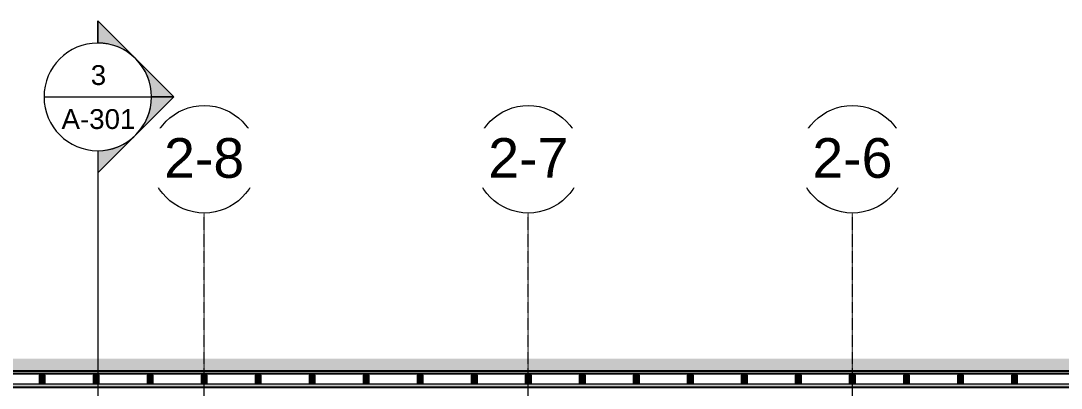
# Model space of a CAD drawing. Header units: inches. Extents: x -23227 to -2744, y -314 to 853.
# Drawn here: x -5270 to -4340, y 333 to 661 of the extents above; entities that cross this region are included whole.
import ezdxf

# ---------------------------------------------------------------- set-up
doc = ezdxf.new("R2010")
doc.units = ezdxf.units.IN
doc.header["$MEASUREMENT"] = 0
doc.linetypes.add('Grid Line 1_2_', pattern=[0.875, 0.5, -0.125, 0.125, -0.125])
for name, color, linetype, lineweight in [('A-GLAZ-CWMG', 51, 'Continuous', 9), ('A-ROOF', 132, 'Continuous', 9), ('G-ANNO-SYMB', 111, 'Continuous', 9), ('S-BEAM', 12, 'Continuous', 9), ('S-GRID', 1, 'Continuous', 9), ('S-GRID-IDEN', 1, 'Continuous', 9)]:
    doc.layers.add(name, color=color, linetype=linetype, lineweight=lineweight)
doc.styles.add('Arial_1', font='arial.ttf', dxfattribs={"height": 35.407186})
doc.styles.add('Arial_2', font='arial.ttf', dxfattribs={"height": 17.703593})

# ---------------------------------------------------------------- blocks, each defined once
blk = doc.blocks.new('Rectangular Mullion - Profile_Polycarbonate_Upper and left-1114459-Section 22')
at = {"layer": 'A-GLAZ-CWMG'}
for points in [[(24497.73, 334.01), (26277.77, 334.01), (26277.77, 336.84), (22782.51, 336.84), (22782.51, 334.01), (24428.61, 334.01)], [(26277.77, 333.47), (26277.77, 334.01), (22782.51, 334.01), (22782.51, 333.47), (26277.46, 333.47)], [(26277.46, 333.22), (26277.77, 333.22), (26277.77, 333.47), (22782.51, 333.47), (22782.51, 333.22), (26260.18, 333.22)]]:
    blk.add_hatch(color=256, dxfattribs=at).paths.add_polyline_path(points, flags=0)
for p, q in [((26277.77, 336.84), (22782.51, 336.84)), ((26277.77, 334.01), (22782.51, 334.01)), ((26277.77, 333.47), (22782.51, 333.47))]:
    blk.add_line(p, q, dxfattribs=at)
blk = doc.blocks.new('Dimension Lumber - 5_5 x 7_5 Glulam-1238720-Section 22')
at = {"layer": 'S-BEAM'}
for points in [[(26273.14, 344.9), (26273.14, 344.98), (26267.64, 344.9)], [(26267.64, 337.39), (26273.14, 337.39), (26273.14, 344.9), (26267.64, 344.9), (26267.64, 340.19)]]:
    blk.add_hatch(color=256, dxfattribs=at).paths.add_polyline_path(points, flags=0)
at = {"layer": 'S-BEAM', "lineweight": 15}
for p, q in [((26273.14, 344.9), (26267.64, 344.9)), ((26267.64, 344.9), (26267.64, 337.39)), ((26273.14, 337.39), (26273.14, 344.9)), ((26267.64, 337.39), (26273.14, 337.39))]:
    blk.add_line(p, q, dxfattribs=at)
blk = doc.blocks.new('Dimension Lumber - 5_5 x 7_5 Glulam-V224-Section 22')
at = {"layer": 'S-BEAM'}
blk.add_hatch(color=256, dxfattribs=at).paths.add_polyline_path([(25736.89, 337.39), (25742.39, 337.39), (25742.39, 344.9), (25736.89, 344.9)], flags=0)
at = {"layer": 'S-BEAM', "lineweight": 15}
for p, q in [((25742.39, 344.9), (25736.89, 344.9)), ((25736.89, 344.9), (25736.89, 337.39)), ((25742.39, 337.39), (25742.39, 344.9)), ((25736.89, 337.39), (25742.39, 337.39))]:
    blk.add_line(p, q, dxfattribs=at)
blk = doc.blocks.new('Grid - Grid Head - Circle-14747-Section 22')
at = {"layer": 'S-GRID-IDEN'}
blk.add_circle((23085.89, 537.49), 48, dxfattribs=at)
blk = doc.blocks.new('Section - Section Head - Filled-1526-Section 22')
at = {"layer": 'G-ANNO-SYMB'}
h = blk.add_hatch(color=256, dxfattribs=at)
edge = h.paths.add_edge_path(flags=0)
edge.add_arc((24148.84, 593.16), 48.06, 47.9216, 90)
edge.add_line((24148.84, 641.22), (24148.84, 661.04))
edge.add_line((24148.84, 661.04), (24181.04, 628.83))
h = blk.add_hatch(color=256, dxfattribs=at)
edge = h.paths.add_edge_path(flags=0)
edge.add_line((24182.78, 627.1), (24216.72, 593.16))
edge.add_line((24216.72, 593.16), (24196.84, 593.16))
edge.add_arc((24148.84, 593.16), 48, 0, 45)
h = blk.add_hatch(color=256, dxfattribs=at)
edge = h.paths.add_edge_path(flags=0)
edge.add_arc((24148.84, 593.16), 48, 315, 360)
edge.add_line((24196.84, 593.16), (24216.72, 593.16))
edge.add_line((24216.72, 593.16), (24182.78, 559.22))
h = blk.add_hatch(color=256, dxfattribs=at)
edge = h.paths.add_edge_path(flags=0)
edge.add_line((24181.04, 557.48), (24148.84, 525.27))
edge.add_line((24148.84, 525.27), (24148.84, 545.09))
edge.add_arc((24148.84, 593.16), 48.06, 270, 312.0784)
for p, q in [((24216.72, 593.16), (24148.84, 661.04)), ((24148.84, 641.16), (24148.84, 661.04)), ((24181.04, 628.83), (24148.84, 661.04)), ((24148.84, 661.04), (24148.84, 641.22)), ((24216.72, 593.16), (24182.78, 627.1)), ((24216.72, 593.16), (24148.84, 525.27)), ((24182.78, 559.22), (24216.72, 593.16)), ((24196.84, 593.16), (24216.72, 593.16)), ((24216.72, 593.16), (24196.84, 593.16)), ((24148.84, 525.27), (24181.04, 557.48)), ((24148.84, 545.16), (24148.84, 525.27)), ((24148.84, 545.09), (24148.84, 525.27))]:
    blk.add_line(p, q, dxfattribs=at)
for radius, start, end in [(48.06, 47.9216, 90), (48, 90, 270), (48, 270, 90), (48, 0, 45), (48, 315, 360), (48.06, 270, 312.0784)]:
    blk.add_arc((24148.84, 593.16), radius, start, end, dxfattribs=at)

msp = doc.modelspace()

# ---------------------------------------------------------------- hatches: boundary and pattern name
at = {"layer": 'A-ROOF', "lineweight": 5}
msp.add_hatch(color=256, dxfattribs=at).paths.add_polyline_path([(-4851.97339, 348.40377), (-3065.80785, 348.40377), (-3065.80785, 359.40379), (-6571.55981, 359.40379), (-6571.55981, 348.40377), (-4921.08914, 348.40377)], flags=0)
at = {"layer": 'A-ROOF'}
msp.add_hatch(color=256, dxfattribs=at).paths.add_polyline_path([(-3072.24282, 346.40203), (-3065.80825, 346.40203), (-3065.80825, 348.40377), (-6571.55925, 348.40377), (-6571.55925, 346.40203), (-3089.52176, 346.40203)], flags=0)

# ---------------------------------------------------------------- linework, layer by layer
at = {"layer": 'A-ROOF', "lineweight": 25}
for p, q in [((-3065.80825, 348.40377), (-6571.55925, 348.40377)), ((-6571.55925, 346.40203), (-3065.80825, 346.40203))]:
    msp.add_line(p, q, dxfattribs=at)
at = {"layer": 'G-ANNO-SYMB'}
for p, q in [((-5248.86317, 593.15708), (-5152.86317, 593.15708)), ((-5200.86317, 545.15708), (-5200.86317, -79.66081))]:
    msp.add_line(p, q, dxfattribs=at)
at = {"layer": 'S-GRID', "linetype": 'Grid Line 1_2_'}
for p, q in [((-5105.80825, -273.16081), (-5105.80825, 489.49301)), ((-5105.80825, -273.16081), (-5105.80825, 489.49301)), ((-4816.30825, -273.16081), (-4816.30825, 489.49301)), ((-4816.30825, -273.16081), (-4816.30825, 489.49301)), ((-4526.80825, -273.16081), (-4526.80825, 489.49301)), ((-4526.80825, -273.16081), (-4526.80825, 489.49301))]:
    msp.add_line(p, q, dxfattribs=at)

# ---------------------------------------------------------------- block references
at = {"layer": 'A-GLAZ-CWMG'}
msp.add_blockref('Rectangular Mullion - Profile_Polycarbonate_Upper and left-1114459-Section 22', (-29349.69848, 0), dxfattribs=at)
at = {"layer": 'S-BEAM'}
for name, p in [('Dimension Lumber - 5_5 x 7_5 Glulam-1238720-Section 22', (-31520.94848, 0)), ('Dimension Lumber - 5_5 x 7_5 Glulam-1238720-Section 22', (-31472.69848, 0)), ('Dimension Lumber - 5_5 x 7_5 Glulam-1238720-Section 22', (-31424.44848, 0)), ('Dimension Lumber - 5_5 x 7_5 Glulam-1238720-Section 22', (-31376.19848, 0)), ('Dimension Lumber - 5_5 x 7_5 Glulam-V224-Section 22', (-30797.19848, 0)), ('Dimension Lumber - 5_5 x 7_5 Glulam-1238720-Section 22', (-31279.69848, 0)), ('Dimension Lumber - 5_5 x 7_5 Glulam-1238720-Section 22', (-31231.44848, 0)), ('Dimension Lumber - 5_5 x 7_5 Glulam-1238720-Section 22', (-31183.19848, 0)), ('Dimension Lumber - 5_5 x 7_5 Glulam-1238720-Section 22', (-31134.94848, 0)), ('Dimension Lumber - 5_5 x 7_5 Glulam-V224-Section 22', (-30555.94848, 0)), ('Dimension Lumber - 5_5 x 7_5 Glulam-1238720-Section 22', (-31038.44848, 0)), ('Dimension Lumber - 5_5 x 7_5 Glulam-1238720-Section 22', (-30990.19848, 0)), ('Dimension Lumber - 5_5 x 7_5 Glulam-1238720-Section 22', (-30941.94848, 0)), ('Dimension Lumber - 5_5 x 7_5 Glulam-1238720-Section 22', (-30893.69848, 0)), ('Dimension Lumber - 5_5 x 7_5 Glulam-V224-Section 22', (-30314.69848, 0)), ('Dimension Lumber - 5_5 x 7_5 Glulam-1238720-Section 22', (-30797.19848, 0)), ('Dimension Lumber - 5_5 x 7_5 Glulam-1238720-Section 22', (-30748.94848, 0)), ('Dimension Lumber - 5_5 x 7_5 Glulam-1238720-Section 22', (-30700.69848, 0)), ('Dimension Lumber - 5_5 x 7_5 Glulam-1238720-Section 22', (-30652.44848, 0))]:
    msp.add_blockref(name, p, dxfattribs=at)
at = {"layer": 'S-GRID-IDEN'}
for p in [(-28191.69848, 0), (-27902.19848, 0), (-27612.69848, 0)]:
    msp.add_blockref('Grid - Grid Head - Circle-14747-Section 22', p, dxfattribs=at)

# ---------------------------------------------------------------- texts
at = {"layer": 'G-ANNO-SYMB', "attachment_point": 2, "line_spacing_factor": 0.938532, "style": 'Arial_2'}
for s, insert, char_height, width in [('3', (-5200.24843, 621.49532), 17.70359, 16.416), ('A-301', (-5200.24843, 582.22284), 17.703593, 78.624)]:
    msp.add_mtext(s, dxfattribs=dict(at, insert=insert, char_height=char_height, width=width))

# ---------------------------------------------------------------- next in the draw order: texts
at = {"layer": 'S-GRID-IDEN', "char_height": 35.407186, "width": 85.104, "attachment_point": 2, "line_spacing_factor": 0.938532, "style": 'Arial_1', "bg_fill": 3, "box_fill_scale": 1.25, "bg_fill_color": 0, "bg_fill_transparency": 0}
for s, insert in [('1-8', (-5105.81748, 556.36675)), ('1-7', (-4816.31748, 556.36675)), ('1-6', (-4526.81748, 556.36675))]:
    msp.add_mtext(s, dxfattribs=dict(at, insert=insert))

# ---------------------------------------------------------------- next in the draw order: block references
at = {"layer": 'G-ANNO-SYMB'}
msp.add_blockref('Section - Section Head - Filled-1526-Section 22', (-29349.69848, 0), dxfattribs=at)
at = {"layer": 'S-GRID-IDEN'}
for p in [(-28191.69848, 0), (-27902.19848, 0), (-27612.69848, 0)]:
    msp.add_blockref('Grid - Grid Head - Circle-14747-Section 22', p, dxfattribs=at)

# ---------------------------------------------------------------- next in the draw order: texts
at = {"layer": 'S-GRID-IDEN', "char_height": 35.407186, "width": 85.104, "attachment_point": 2, "line_spacing_factor": 0.938532, "style": 'Arial_1', "bg_fill": 3, "box_fill_scale": 1.25, "bg_fill_color": 0, "bg_fill_transparency": 0}
for s, insert in [('2-8', (-5105.81748, 556.36675)), ('2-7', (-4816.31748, 556.36675)), ('2-6', (-4526.81748, 556.36675))]:
    msp.add_mtext(s, dxfattribs=dict(at, insert=insert))

doc.saveas('drawing.dxf')
